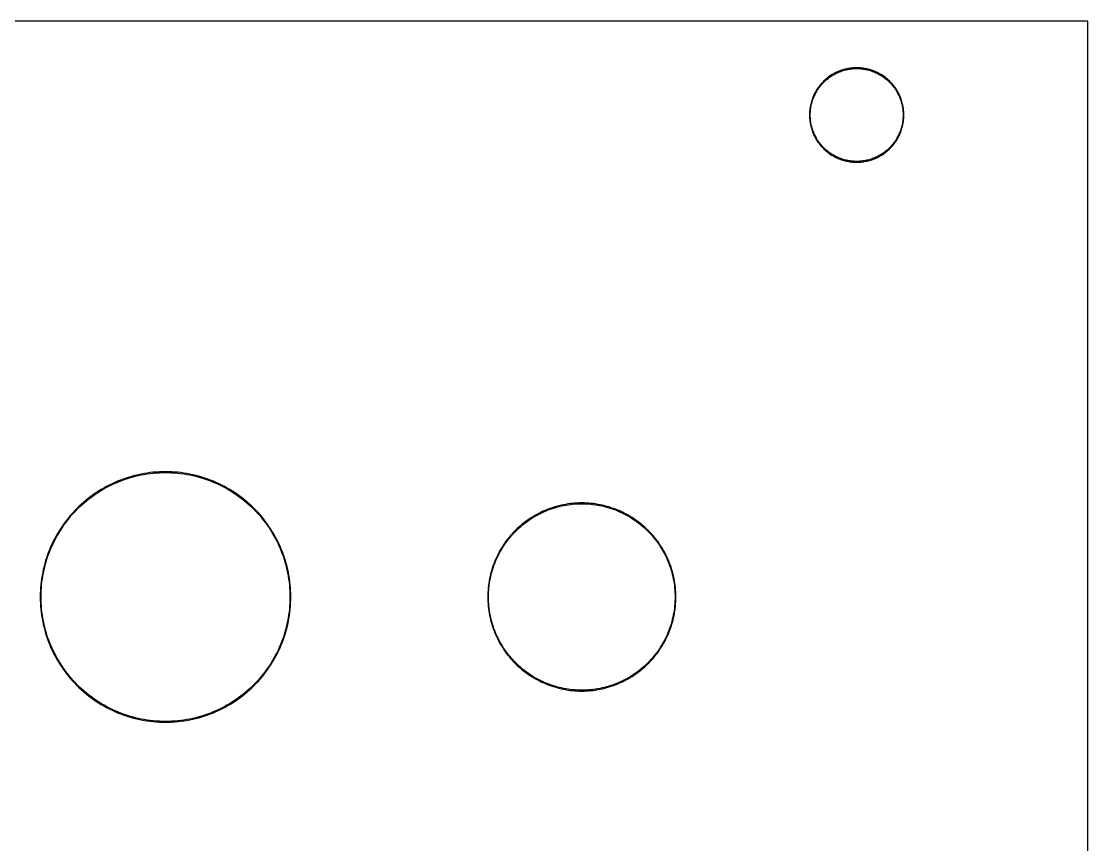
# Model space of a CAD drawing. Extents: x 3 to 63, y 0 to 129.
# Drawn here: x 29.17 to 63.33, y 102.44 to 128.82 of the extents above; entities that cross this region are included whole.
import ezdxf

# ---------------------------------------------------------------- set-up
doc = ezdxf.new("R2010")
doc.units = 0

msp = doc.modelspace()

# ---------------------------------------------------------------- linework, layer by layer
at = {"color": 5, "true_color": 0x0000ff}
msp.add_polyline3d([(63.33134, 0.3175, 0), (63.33134, 128.81762, 0), (2.71119, 128.81762, 0), (2.71119, 0.3175, 0), (63.33134, 0.3175, 0)], close=True, dxfattribs=at)
at = {"color": 34, "true_color": 0x008000}
for points in [[(2.7112, 0.3175, 0), (63.33134, 0.3175, 0), (63.33134, 128.81762, 0), (2.7112, 128.81762, 0), (2.7112, 0.3175, 0)], [(55.91175, 127.3302, 0), (55.87288, 127.32918, 0), (55.83402, 127.32715, 0), (55.79516, 127.3241, 0), (55.75655, 127.32004, 0), (55.71769, 127.31495, 0), (55.71376, 127.31433, 0), (55.67541, 127.30824, 0), (55.63706, 127.30113, 0), (55.59896, 127.29325, 0), (55.56111, 127.28411, 0), (55.52352, 127.2742, 0), (55.48618, 127.26328, 0), (55.4491, 127.25134, 0), (55.41227, 127.23839, 0), (55.37594, 127.22442, 0), (55.33988, 127.20969, 0), (55.30432, 127.19394, 0), (55.26901, 127.17743, 0), (55.23421, 127.1599, 0), (55.23067, 127.1581, 0), (55.19638, 127.13956, 0), (55.1626, 127.12025, 0), (55.12933, 127.09993, 0), (55.09656, 127.0791, 0), (55.0643, 127.05701, 0), (55.03255, 127.0344, 0), (55.00156, 127.01078, 0), (54.97134, 126.98639, 0), (54.94137, 126.96125, 0), (54.91241, 126.93559, 0), (54.88396, 126.90892, 0), (54.85628, 126.88149, 0), (54.85347, 126.87868, 0), (54.82654, 126.85049, 0), (54.80013, 126.82179, 0), (54.77473, 126.79232, 0), (54.74983, 126.76235, 0), (54.72596, 126.73162, 0), (54.70284, 126.70037, 0), (54.68049, 126.66837, 0), (54.65916, 126.63586, 0), (54.63833, 126.60284, 0), (54.61877, 126.56931, 0), (54.59972, 126.53527, 0), (54.58169, 126.50073, 0), (54.57988, 126.49719, 0), (54.56286, 126.46214, 0), (54.54661, 126.42658, 0), (54.53137, 126.39076, 0), (54.51714, 126.3547, 0), (54.50368, 126.31812, 0), (54.49124, 126.28104, 0), (54.47981, 126.24395, 0), (54.46939, 126.20636, 0), (54.45999, 126.16877, 0), (54.45136, 126.13067, 0), (54.44374, 126.09231, 0), (54.43739, 126.05396, 0), (54.43677, 126.05004, 0), (54.43118, 126.01168, 0), (54.42661, 125.97282, 0), (54.42305, 125.93421, 0), (54.42051, 125.89535, 0), (54.41899, 125.85623, 0), (54.41848, 125.81737, 0), (54.41899, 125.77851, 0), (54.42051, 125.73939, 0), (54.42305, 125.70053, 0), (54.42661, 125.66192, 0), (54.43118, 125.62306, 0), (54.43677, 125.58471, 0), (54.43739, 125.58078, 0), (54.44374, 125.54243, 0), (54.45136, 125.50407, 0), (54.45999, 125.46597, 0), (54.46939, 125.42838, 0), (54.47981, 125.39079, 0), (54.49124, 125.35371, 0), (54.50368, 125.31662, 0), (54.51714, 125.28005, 0), (54.53137, 125.24398, 0), (54.54661, 125.20816, 0), (54.56286, 125.1726, 0), (54.57988, 125.13755, 0), (54.58169, 125.13401, 0), (54.59972, 125.09947, 0), (54.61877, 125.06543, 0), (54.63833, 125.0319, 0), (54.65916, 124.99888, 0), (54.68049, 124.96637, 0), (54.70284, 124.93437, 0), (54.72596, 124.90313, 0), (54.74983, 124.87239, 0), (54.77473, 124.84242, 0), (54.80013, 124.81296, 0), (54.82654, 124.78425, 0), (54.85347, 124.75606, 0), (54.85628, 124.75325, 0), (54.88396, 124.72582, 0), (54.91241, 124.69915, 0), (54.94137, 124.67349, 0), (54.97134, 124.64835, 0), (55.00156, 124.62396, 0), (55.03255, 124.60034, 0), (55.0643, 124.57774, 0), (55.09656, 124.55564, 0), (55.12933, 124.53481, 0), (55.1626, 124.51449, 0), (55.19638, 124.49519, 0), (55.23067, 124.47664, 0), (55.23421, 124.47484, 0), (55.26901, 124.45731, 0), (55.30432, 124.4408, 0), (55.33988, 124.42506, 0), (55.37594, 124.41032, 0), (55.41227, 124.39635, 0), (55.4491, 124.3834, 0), (55.48618, 124.37146, 0), (55.52352, 124.36054, 0), (55.56111, 124.35063, 0), (55.59896, 124.34149, 0), (55.63706, 124.33362, 0), (55.67541, 124.3265, 0), (55.71376, 124.32041, 0), (55.71769, 124.31979, 0), (55.75655, 124.31471, 0), (55.79516, 124.31064, 0), (55.83402, 124.3076, 0), (55.87288, 124.30556, 0), (55.91175, 124.30455, 0), (55.95086, 124.30455, 0), (55.98972, 124.30556, 0), (56.02858, 124.3076, 0), (56.06745, 124.31064, 0), (56.10605, 124.31471, 0), (56.14492, 124.31979, 0), (56.14884, 124.32041, 0), (56.1872, 124.3265, 0), (56.22555, 124.33362, 0), (56.26365, 124.34149, 0), (56.3015, 124.35063, 0), (56.33909, 124.36054, 0), (56.37643, 124.37146, 0), (56.41351, 124.3834, 0), (56.45034, 124.39635, 0), (56.48666, 124.41032, 0), (56.52273, 124.42506, 0), (56.55829, 124.4408, 0), (56.5936, 124.45731, 0), (56.62839, 124.47484, 0), (56.63193, 124.47664, 0), (56.66622, 124.49519, 0), (56.70001, 124.51449, 0), (56.73328, 124.53481, 0), (56.76605, 124.55564, 0), (56.7983, 124.57774, 0), (56.83005, 124.60034, 0), (56.86104, 124.62396, 0), (56.89127, 124.64835, 0), (56.92124, 124.67349, 0), (56.9502, 124.69915, 0), (56.97864, 124.72582, 0), (57.00633, 124.75325, 0), (57.00914, 124.75606, 0), (57.03606, 124.78425, 0), (57.06248, 124.81296, 0), (57.08788, 124.84242, 0), (57.11277, 124.87239, 0), (57.13665, 124.90313, 0), (57.15976, 124.93437, 0), (57.18211, 124.96637, 0), (57.20345, 124.99888, 0), (57.22428, 125.0319, 0), (57.24384, 125.06543, 0), (57.26289, 125.09947, 0), (57.28092, 125.13401, 0), (57.28272, 125.13755, 0), (57.29974, 125.1726, 0), (57.316, 125.20816, 0), (57.33124, 125.24398, 0), (57.34546, 125.28005, 0), (57.35892, 125.31662, 0), (57.37137, 125.35371, 0), (57.3828, 125.39079, 0), (57.39321, 125.42838, 0), (57.40261, 125.46597, 0), (57.41125, 125.50407, 0), (57.41887, 125.54243, 0), (57.42522, 125.58078, 0), (57.42584, 125.58471, 0), (57.43143, 125.62306, 0), (57.436, 125.66192, 0), (57.43956, 125.70053, 0), (57.4421, 125.73939, 0), (57.44362, 125.77851, 0), (57.44413, 125.81737, 0), (57.44362, 125.85623, 0), (57.4421, 125.89535, 0), (57.43956, 125.93421, 0), (57.436, 125.97282, 0), (57.43143, 126.01168, 0), (57.42584, 126.05004, 0), (57.42522, 126.05396, 0), (57.41887, 126.09231, 0), (57.41125, 126.13067, 0), (57.40261, 126.16877, 0), (57.39321, 126.20636, 0), (57.3828, 126.24395, 0), (57.37137, 126.28104, 0), (57.35892, 126.31812, 0), (57.34546, 126.3547, 0), (57.33124, 126.39076, 0), (57.316, 126.42658, 0), (57.29974, 126.46214, 0), (57.28272, 126.49719, 0), (57.28092, 126.50073, 0), (57.26289, 126.53527, 0), (57.24384, 126.56931, 0), (57.22428, 126.60284, 0), (57.20345, 126.63586, 0), (57.18211, 126.66837, 0), (57.15976, 126.70037, 0), (57.13665, 126.73162, 0), (57.11277, 126.76235, 0), (57.08788, 126.79232, 0), (57.06248, 126.82179, 0), (57.03606, 126.85049, 0), (57.00914, 126.87868, 0), (57.00633, 126.88149, 0), (56.97864, 126.90892, 0), (56.9502, 126.93559, 0), (56.92124, 126.96125, 0), (56.89127, 126.98639, 0), (56.86104, 127.01078, 0), (56.83005, 127.0344, 0), (56.7983, 127.05701, 0), (56.76605, 127.0791, 0), (56.73328, 127.09993, 0), (56.70001, 127.12025, 0), (56.66622, 127.13956, 0), (56.63193, 127.1581, 0), (56.62839, 127.1599, 0), (56.5936, 127.17743, 0), (56.55829, 127.19394, 0), (56.52273, 127.20969, 0), (56.48666, 127.22442, 0), (56.45034, 127.23839, 0), (56.41351, 127.25134, 0), (56.37643, 127.26328, 0), (56.33909, 127.2742, 0), (56.3015, 127.28411, 0), (56.26365, 127.29325, 0), (56.22555, 127.30113, 0), (56.1872, 127.30824, 0), (56.14884, 127.31433, 0), (56.14492, 127.31495, 0), (56.10605, 127.32004, 0), (56.06745, 127.3241, 0), (56.02858, 127.32715, 0), (55.98972, 127.32918, 0), (55.95086, 127.3302, 0), (55.91175, 127.3302, 0)], [(56.02858, 124.33299, 0), (55.98972, 124.33096, 0), (55.95086, 124.32995, 0), (55.91175, 124.32995, 0), (55.87288, 124.33096, 0), (55.83402, 124.33299, 0), (55.79516, 124.33604, 0), (55.75655, 124.34011, 0), (55.71778, 124.34518, 0), (55.68326, 124.35066, 0), (55.64491, 124.35777, 0), (55.60681, 124.36565, 0), (55.56896, 124.37479, 0), (55.53137, 124.3847, 0), (55.49403, 124.39562, 0), (55.45695, 124.40756, 0), (55.42012, 124.42051, 0), (55.38379, 124.43448, 0), (55.34773, 124.44921, 0), (55.31217, 124.46496, 0), (55.27686, 124.48147, 0), (55.24488, 124.49758, 0), (55.21131, 124.51574, 0), (55.17753, 124.53504, 0), (55.14426, 124.55536, 0), (55.11149, 124.57619, 0), (55.07923, 124.59829, 0), (55.04748, 124.62089, 0), (55.01649, 124.64451, 0), (54.98627, 124.6689, 0), (54.9563, 124.69404, 0), (54.92734, 124.7197, 0), (54.89889, 124.74637, 0), (54.87357, 124.77147, 0), (54.84709, 124.79918, 0), (54.82068, 124.82789, 0), (54.79528, 124.85735, 0), (54.77038, 124.88732, 0), (54.74651, 124.91806, 0), (54.72339, 124.9493, 0), (54.70104, 124.9813, 0), (54.67971, 125.01381, 0), (54.65888, 125.04683, 0), (54.63932, 125.08036, 0), (54.62027, 125.1144, 0), (54.6034, 125.14672, 0), (54.58702, 125.18045, 0), (54.57077, 125.21601, 0), (54.55553, 125.25183, 0), (54.5413, 125.2879, 0), (54.52784, 125.32447, 0), (54.51539, 125.36156, 0), (54.50396, 125.39864, 0), (54.49355, 125.43623, 0), (54.48415, 125.47382, 0), (54.47552, 125.51192, 0), (54.4679, 125.55028, 0), (54.46196, 125.58618, 0), (54.45658, 125.62306, 0), (54.45201, 125.66192, 0), (54.44845, 125.70053, 0), (54.44591, 125.73939, 0), (54.44439, 125.77851, 0), (54.44388, 125.81737, 0), (54.44439, 125.85623, 0), (54.44591, 125.89535, 0), (54.44845, 125.93421, 0), (54.45201, 125.97282, 0), (54.45658, 126.01168, 0), (54.46194, 126.04849, 0), (54.4679, 126.08446, 0), (54.47552, 126.12282, 0), (54.48415, 126.16092, 0), (54.49355, 126.19851, 0), (54.50396, 126.2361, 0), (54.51539, 126.27319, 0), (54.52784, 126.31027, 0), (54.5413, 126.34685, 0), (54.55553, 126.38291, 0), (54.57077, 126.41873, 0), (54.58702, 126.45429, 0), (54.6034, 126.48802, 0), (54.62027, 126.52034, 0), (54.63932, 126.55438, 0), (54.65888, 126.58791, 0), (54.67971, 126.62093, 0), (54.70104, 126.65344, 0), (54.72339, 126.68544, 0), (54.74651, 126.71669, 0), (54.77038, 126.74742, 0), (54.79528, 126.77739, 0), (54.82068, 126.80686, 0), (54.84709, 126.83556, 0), (54.87357, 126.86327, 0), (54.89889, 126.88837, 0), (54.92734, 126.91504, 0), (54.9563, 126.9407, 0), (54.98627, 126.96584, 0), (55.01649, 126.99023, 0), (55.04748, 127.01385, 0), (55.07923, 127.03646, 0), (55.11149, 127.05855, 0), (55.14426, 127.07938, 0), (55.17753, 127.0997, 0), (55.21131, 127.11901, 0), (55.24488, 127.13716, 0), (55.27686, 127.15327, 0), (55.31217, 127.16978, 0), (55.34773, 127.18553, 0), (55.38379, 127.20026, 0), (55.42012, 127.21423, 0), (55.45695, 127.22718, 0), (55.49403, 127.23912, 0), (55.53137, 127.25004, 0), (55.56896, 127.25995, 0), (55.60681, 127.26909, 0), (55.64491, 127.27697, 0), (55.68326, 127.28408, 0), (55.71781, 127.28958, 0), (55.75655, 127.29464, 0), (55.79516, 127.2987, 0), (55.83402, 127.30175, 0), (55.87288, 127.30378, 0), (55.91175, 127.3048, 0), (55.95086, 127.3048, 0), (55.98972, 127.30378, 0), (56.02858, 127.30175, 0), (56.06745, 127.2987, 0), (56.10605, 127.29464, 0), (56.14475, 127.28958, 0), (56.17935, 127.28408, 0), (56.2177, 127.27697, 0), (56.2558, 127.26909, 0), (56.29365, 127.25995, 0), (56.33124, 127.25004, 0), (56.36858, 127.23912, 0), (56.40566, 127.22718, 0), (56.44249, 127.21423, 0), (56.47881, 127.20026, 0), (56.51488, 127.18553, 0), (56.55044, 127.16978, 0), (56.58575, 127.15327, 0), (56.61771, 127.13716, 0), (56.65129, 127.11901, 0), (56.68508, 127.0997, 0), (56.71835, 127.07938, 0), (56.75112, 127.05855, 0), (56.78337, 127.03646, 0), (56.81512, 127.01385, 0), (56.84611, 126.99023, 0), (56.87634, 126.96584, 0), (56.90631, 126.9407, 0), (56.93527, 126.91504, 0), (56.96371, 126.88837, 0), (56.98906, 126.86326, 0), (57.01551, 126.83556, 0), (57.04193, 126.80686, 0), (57.06733, 126.77739, 0), (57.09222, 126.74742, 0), (57.1161, 126.71669, 0), (57.13921, 126.68544, 0), (57.16156, 126.65344, 0), (57.1829, 126.62093, 0), (57.20373, 126.58791, 0), (57.22329, 126.55438, 0), (57.24234, 126.52034, 0), (57.2592, 126.48803, 0), (57.27558, 126.45429, 0), (57.29184, 126.41873, 0), (57.30708, 126.38291, 0), (57.3213, 126.34685, 0), (57.33477, 126.31027, 0), (57.34721, 126.27319, 0), (57.35864, 126.2361, 0), (57.36906, 126.19851, 0), (57.37845, 126.16092, 0), (57.38709, 126.12282, 0), (57.39471, 126.08446, 0), (57.40067, 126.04849, 0), (57.40603, 126.01168, 0), (57.4106, 125.97282, 0), (57.41416, 125.93421, 0), (57.4167, 125.89535, 0), (57.41822, 125.85623, 0), (57.41873, 125.81737, 0), (57.41822, 125.77851, 0), (57.4167, 125.73939, 0), (57.41416, 125.70053, 0), (57.4106, 125.66192, 0), (57.40603, 125.62306, 0), (57.40065, 125.58618, 0), (57.39471, 125.55028, 0), (57.38709, 125.51192, 0), (57.37845, 125.47382, 0), (57.36906, 125.43623, 0), (57.35864, 125.39864, 0), (57.34721, 125.36156, 0), (57.33477, 125.32447, 0), (57.3213, 125.2879, 0), (57.30708, 125.25183, 0), (57.29184, 125.21601, 0), (57.27558, 125.18045, 0), (57.2592, 125.14671, 0), (57.24234, 125.1144, 0), (57.22329, 125.08036, 0), (57.20373, 125.04683, 0), (57.1829, 125.01381, 0), (57.16156, 124.9813, 0), (57.13921, 124.9493, 0), (57.1161, 124.91806, 0), (57.09222, 124.88732, 0), (57.06733, 124.85735, 0), (57.04193, 124.82789, 0), (57.01551, 124.79918, 0), (56.98906, 124.77148, 0), (56.96371, 124.74637, 0), (56.93527, 124.7197, 0), (56.90631, 124.69404, 0), (56.87634, 124.6689, 0), (56.84611, 124.64451, 0), (56.81512, 124.62089, 0), (56.78337, 124.59829, 0), (56.75112, 124.57619, 0), (56.71835, 124.55536, 0), (56.68508, 124.53504, 0), (56.65129, 124.51574, 0), (56.61771, 124.49757, 0), (56.58575, 124.48147, 0), (56.55044, 124.46496, 0), (56.51488, 124.44921, 0), (56.47881, 124.43448, 0), (56.44249, 124.42051, 0), (56.40566, 124.40756, 0), (56.36858, 124.39562, 0), (56.33124, 124.3847, 0), (56.29365, 124.37479, 0), (56.2558, 124.36565, 0), (56.2177, 124.35777, 0), (56.17935, 124.35066, 0), (56.14478, 124.34517, 0), (56.10605, 124.34011, 0), (56.06745, 124.33604, 0), (56.02858, 124.33299, 0)], [(33.6931, 114.3889, 0), (33.5948, 114.38534, 0), (33.49701, 114.37924, 0), (33.39896, 114.37086, 0), (33.30143, 114.36019, 0), (33.20415, 114.34699, 0), (33.20022, 114.34636, 0), (33.10345, 114.33062, 0), (33.00692, 114.31258, 0), (32.91091, 114.29226, 0), (32.81541, 114.26966, 0), (32.72041, 114.24476, 0), (32.62618, 114.21733, 0), (32.53244, 114.18761, 0), (32.43974, 114.15561, 0), (32.34754, 114.12157, 0), (32.25661, 114.085, 0), (32.16619, 114.04639, 0), (32.07703, 114.0055, 0), (31.98889, 113.96232, 0), (31.98535, 113.96051, 0), (31.89798, 113.9153, 0), (31.81213, 113.86806, 0), (31.72729, 113.81878, 0), (31.64372, 113.76722, 0), (31.56143, 113.71362, 0), (31.4804, 113.658, 0), (31.4009, 113.60059, 0), (31.32267, 113.54116, 0), (31.24621, 113.47969, 0), (31.17103, 113.4167, 0), (31.09737, 113.35142, 0), (31.02549, 113.28462, 0), (30.95513, 113.21629, 0), (30.95232, 113.21348, 0), (30.88399, 113.14312, 0), (30.81719, 113.07124, 0), (30.75191, 112.99758, 0), (30.68892, 112.9224, 0), (30.62745, 112.84594, 0), (30.56802, 112.76771, 0), (30.51061, 112.68821, 0), (30.45499, 112.60718, 0), (30.40139, 112.52489, 0), (30.34983, 112.44132, 0), (30.30056, 112.35649, 0), (30.25331, 112.27063, 0), (30.2532, 112.27042, 0), (30.2081, 112.18326, 0), (30.2063, 112.17972, 0), (30.16312, 112.09158, 0), (30.12222, 112.00243, 0), (30.08361, 111.912, 0), (30.04704, 111.82107, 0), (30.013, 111.72887, 0), (29.981, 111.63616, 0), (29.95128, 111.54243, 0), (29.92385, 111.4482, 0), (29.89896, 111.3532, 0), (29.87635, 111.2577, 0), (29.85603, 111.16169, 0), (29.838, 111.06517, 0), (29.82225, 110.96839, 0), (29.82163, 110.96447, 0), (29.80842, 110.86718, 0), (29.79775, 110.76965, 0), (29.78937, 110.6716, 0), (29.78327, 110.57382, 0), (29.77972, 110.47552, 0), (29.77845, 110.37747, 0), (29.77972, 110.27943, 0), (29.78327, 110.18113, 0), (29.78937, 110.08334, 0), (29.79775, 109.9853, 0), (29.80842, 109.88776, 0), (29.82163, 109.79048, 0), (29.82225, 109.78655, 0), (29.838, 109.68978, 0), (29.85603, 109.59326, 0), (29.87635, 109.49725, 0), (29.89896, 109.40174, 0), (29.92385, 109.30675, 0), (29.95128, 109.21251, 0), (29.981, 109.11879, 0), (30.013, 109.02608, 0), (30.04704, 108.93388, 0), (30.08361, 108.84294, 0), (30.12222, 108.75252, 0), (30.16312, 108.66337, 0), (30.2063, 108.57523, 0), (30.2081, 108.57169, 0), (30.25331, 108.48431, 0), (30.30056, 108.39846, 0), (30.34983, 108.31362, 0), (30.40139, 108.23006, 0), (30.45499, 108.14776, 0), (30.51061, 108.06674, 0), (30.56802, 107.98723, 0), (30.62745, 107.909, 0), (30.68892, 107.83255, 0), (30.68894, 107.83253, 0), (30.75191, 107.75736, 0), (30.81719, 107.6837, 0), (30.88399, 107.61182, 0), (30.95232, 107.54146, 0), (30.95513, 107.53865, 0), (31.02549, 107.47033, 0), (31.09737, 107.40353, 0), (31.17103, 107.33825, 0), (31.24621, 107.27526, 0), (31.32267, 107.21379, 0), (31.4009, 107.15435, 0), (31.4804, 107.09695, 0), (31.56143, 107.04132, 0), (31.64372, 106.98773, 0), (31.72729, 106.93617, 0), (31.81213, 106.88689, 0), (31.89798, 106.83965, 0), (31.98535, 106.79443, 0), (31.98889, 106.79263, 0), (32.07703, 106.74945, 0), (32.16619, 106.70856, 0), (32.25661, 106.66995, 0), (32.34754, 106.63337, 0), (32.43974, 106.59934, 0), (32.53244, 106.56733, 0), (32.62618, 106.53761, 0), (32.72041, 106.51018, 0), (32.81541, 106.48529, 0), (32.91091, 106.46268, 0), (33.00692, 106.44236, 0), (33.10345, 106.42433, 0), (33.20022, 106.40858, 0), (33.20415, 106.40796, 0), (33.30143, 106.39475, 0), (33.39896, 106.38409, 0), (33.49701, 106.3757, 0), (33.5948, 106.36961, 0), (33.6931, 106.36605, 0), (33.79114, 106.36478, 0), (33.88918, 106.36605, 0), (33.98748, 106.36961, 0), (34.08527, 106.3757, 0), (34.18332, 106.38409, 0), (34.28085, 106.39475, 0), (34.37813, 106.40796, 0), (34.38206, 106.40858, 0), (34.47883, 106.42433, 0), (34.57535, 106.44236, 0), (34.67136, 106.46268, 0), (34.76686, 106.48529, 0), (34.86186, 106.51018, 0), (34.9561, 106.53761, 0), (35.04981, 106.56733, 0), (35.14253, 106.59934, 0), (35.23474, 106.63337, 0), (35.32567, 106.66995, 0), (35.41608, 106.70856, 0), (35.50524, 106.74945, 0), (35.59338, 106.79263, 0), (35.59691, 106.79443, 0), (35.6843, 106.83965, 0), (35.77015, 106.88689, 0), (35.85499, 106.93617, 0), (35.93855, 106.98773, 0), (36.02085, 107.04132, 0), (36.10188, 107.09695, 0), (36.18137, 107.15435, 0), (36.25961, 107.21379, 0), (36.33606, 107.27526, 0), (36.41125, 107.33825, 0), (36.48491, 107.40353, 0), (36.55679, 107.47033, 0), (36.62715, 107.53865, 0), (36.62995, 107.54146, 0), (36.69827, 107.61182, 0), (36.76509, 107.6837, 0), (36.83036, 107.75736, 0), (36.89334, 107.83253, 0), (36.89336, 107.83255, 0), (36.95482, 107.909, 0), (37.01426, 107.98723, 0), (37.07166, 108.06674, 0), (37.12729, 108.14776, 0), (37.18088, 108.23006, 0), (37.23245, 108.31362, 0), (37.28172, 108.39846, 0), (37.32897, 108.48431, 0), (37.37418, 108.57169, 0), (37.37598, 108.57523, 0), (37.41916, 108.66337, 0), (37.46006, 108.75252, 0), (37.49866, 108.84294, 0), (37.53524, 108.93388, 0), (37.56928, 109.02608, 0), (37.60128, 109.11879, 0), (37.631, 109.21251, 0), (37.65843, 109.30675, 0), (37.68332, 109.40174, 0), (37.70593, 109.49725, 0), (37.72625, 109.59326, 0), (37.74428, 109.68978, 0), (37.76003, 109.78655, 0), (37.76065, 109.79048, 0), (37.77386, 109.88776, 0), (37.78452, 109.9853, 0), (37.79291, 110.08334, 0), (37.799, 110.18113, 0), (37.80256, 110.27943, 0), (37.80383, 110.37747, 0), (37.80256, 110.47552, 0), (37.799, 110.57382, 0), (37.79291, 110.6716, 0), (37.78452, 110.76965, 0), (37.77386, 110.86718, 0), (37.76065, 110.96447, 0), (37.76003, 110.96839, 0), (37.74428, 111.06517, 0), (37.72625, 111.16169, 0), (37.70593, 111.2577, 0), (37.68332, 111.3532, 0), (37.65843, 111.4482, 0), (37.631, 111.54243, 0), (37.60128, 111.63616, 0), (37.56928, 111.72887, 0), (37.53524, 111.82107, 0), (37.49866, 111.912, 0), (37.46006, 112.00243, 0), (37.41916, 112.09158, 0), (37.37598, 112.17972, 0), (37.37418, 112.18326, 0), (37.32908, 112.27042, 0), (37.32897, 112.27063, 0), (37.28172, 112.35649, 0), (37.23245, 112.44132, 0), (37.18088, 112.52489, 0), (37.12729, 112.60718, 0), (37.07166, 112.68821, 0), (37.01426, 112.76771, 0), (36.95482, 112.84594, 0), (36.89336, 112.9224, 0), (36.83036, 112.99758, 0), (36.76509, 113.07124, 0), (36.69827, 113.14312, 0), (36.62995, 113.21348, 0), (36.62715, 113.21629, 0), (36.55679, 113.28462, 0), (36.48491, 113.35142, 0), (36.41125, 113.4167, 0), (36.33606, 113.47969, 0), (36.25961, 113.54116, 0), (36.18137, 113.60059, 0), (36.10188, 113.658, 0), (36.02085, 113.71362, 0), (35.93855, 113.76722, 0), (35.85499, 113.81878, 0), (35.77015, 113.86806, 0), (35.6843, 113.9153, 0), (35.59691, 113.96051, 0), (35.59338, 113.96232, 0), (35.50524, 114.0055, 0), (35.41608, 114.04639, 0), (35.32567, 114.085, 0), (35.23474, 114.12157, 0), (35.14253, 114.15561, 0), (35.04981, 114.18761, 0), (34.9561, 114.21733, 0), (34.86186, 114.24476, 0), (34.76686, 114.26966, 0), (34.67136, 114.29226, 0), (34.57535, 114.31258, 0), (34.47883, 114.33062, 0), (34.38206, 114.34636, 0), (34.37813, 114.34699, 0), (34.28085, 114.36019, 0), (34.18332, 114.37086, 0), (34.08527, 114.37924, 0), (33.98748, 114.38534, 0), (33.88918, 114.3889, 0), (33.79114, 114.39016, 0), (33.6931, 114.3889, 0)], [(33.98748, 106.39501, 0), (33.88918, 106.39145, 0), (33.79114, 106.39018, 0), (33.6931, 106.39145, 0), (33.5948, 106.39501, 0), (33.49701, 106.4011, 0), (33.39896, 106.40949, 0), (33.30143, 106.42015, 0), (33.20482, 106.43327, 0), (33.1113, 106.44849, 0), (33.01478, 106.46652, 0), (32.91876, 106.48684, 0), (32.82325, 106.50945, 0), (32.72826, 106.53434, 0), (32.63403, 106.56177, 0), (32.5403, 106.59149, 0), (32.44759, 106.62349, 0), (32.35539, 106.65753, 0), (32.26446, 106.69411, 0), (32.17404, 106.73271, 0), (32.08488, 106.77361, 0), (31.99736, 106.81649, 0), (31.91291, 106.8602, 0), (31.82706, 106.90744, 0), (31.74222, 106.95672, 0), (31.65865, 107.00828, 0), (31.57636, 107.06187, 0), (31.49533, 107.1175, 0), (31.41583, 107.1749, 0), (31.3376, 107.23434, 0), (31.26114, 107.29581, 0), (31.18596, 107.3588, 0), (31.1123, 107.42408, 0), (31.04042, 107.49088, 0), (30.97148, 107.55782, 0), (30.90454, 107.62675, 0), (30.83774, 107.69863, 0), (30.77246, 107.77229, 0), (30.70947, 107.84748, 0), (30.648, 107.92393, 0), (30.58857, 108.00216, 0), (30.53116, 108.08167, 0), (30.47554, 108.16269, 0), (30.42194, 108.24499, 0), (30.37038, 108.32855, 0), (30.32111, 108.41339, 0), (30.27386, 108.49924, 0), (30.22989, 108.58423, 0), (30.18727, 108.67122, 0), (30.14638, 108.76037, 0), (30.10777, 108.85079, 0), (30.0712, 108.94173, 0), (30.03716, 109.03393, 0), (30.00516, 109.12664, 0), (29.97544, 109.22036, 0), (29.94801, 109.3146, 0), (29.92311, 109.40959, 0), (29.90051, 109.5051, 0), (29.88019, 109.60111, 0), (29.86215, 109.69763, 0), (29.84694, 109.79114, 0), (29.83382, 109.88776, 0), (29.82315, 109.9853, 0), (29.81477, 110.08334, 0), (29.80867, 110.18113, 0), (29.80512, 110.27943, 0), (29.80385, 110.37747, 0), (29.80512, 110.47552, 0), (29.80867, 110.57382, 0), (29.81477, 110.6716, 0), (29.82315, 110.76965, 0), (29.83382, 110.86718, 0), (29.84693, 110.96376, 0), (29.86215, 111.05732, 0), (29.88019, 111.15384, 0), (29.90051, 111.24985, 0), (29.92311, 111.34535, 0), (29.94801, 111.44035, 0), (29.97544, 111.53458, 0), (30.00516, 111.62831, 0), (30.03716, 111.72102, 0), (30.0712, 111.81322, 0), (30.10777, 111.90415, 0), (30.14638, 111.99458, 0), (30.18727, 112.08373, 0), (30.22988, 112.17072, 0), (30.27386, 112.2557, 0), (30.32111, 112.34156, 0), (30.37038, 112.42639, 0), (30.42194, 112.50996, 0), (30.47554, 112.59225, 0), (30.53116, 112.67328, 0), (30.58857, 112.75278, 0), (30.648, 112.83101, 0), (30.70947, 112.90747, 0), (30.77246, 112.98265, 0), (30.83774, 113.05631, 0), (30.90454, 113.12819, 0), (30.97149, 113.19712, 0), (31.04042, 113.26407, 0), (31.1123, 113.33087, 0), (31.18596, 113.39615, 0), (31.26114, 113.45914, 0), (31.3376, 113.52061, 0), (31.41583, 113.58004, 0), (31.49533, 113.63745, 0), (31.57636, 113.69307, 0), (31.65865, 113.74667, 0), (31.74222, 113.79823, 0), (31.82706, 113.84751, 0), (31.91291, 113.89475, 0), (31.99771, 113.93864, 0), (32.08488, 113.98134, 0), (32.17404, 114.02223, 0), (32.26446, 114.06084, 0), (32.35539, 114.09742, 0), (32.44759, 114.13145, 0), (32.5403, 114.16346, 0), (32.63403, 114.19317, 0), (32.72826, 114.22061, 0), (32.82325, 114.2455, 0), (32.91876, 114.2681, 0), (33.01478, 114.28842, 0), (33.1113, 114.30646, 0), (33.20482, 114.32168, 0), (33.30143, 114.33479, 0), (33.39896, 114.34546, 0), (33.49701, 114.35384, 0), (33.5948, 114.35994, 0), (33.6931, 114.3635, 0), (33.79114, 114.36477, 0), (33.88918, 114.3635, 0), (33.98748, 114.35994, 0), (34.08527, 114.35384, 0), (34.18332, 114.34546, 0), (34.28085, 114.33479, 0), (34.37746, 114.32168, 0), (34.47097, 114.30646, 0), (34.5675, 114.28842, 0), (34.66351, 114.2681, 0), (34.75902, 114.2455, 0), (34.85401, 114.22061, 0), (34.94825, 114.19317, 0), (35.04197, 114.16346, 0), (35.13468, 114.13145, 0), (35.22688, 114.09742, 0), (35.31781, 114.06084, 0), (35.40824, 114.02223, 0), (35.4974, 113.98134, 0), (35.5842, 113.93881, 0), (35.66937, 113.89475, 0), (35.75522, 113.84751, 0), (35.84006, 113.79823, 0), (35.92362, 113.74667, 0), (36.00592, 113.69307, 0), (36.08695, 113.63745, 0), (36.16644, 113.58004, 0), (36.24468, 113.52061, 0), (36.32112, 113.45914, 0), (36.39632, 113.39615, 0), (36.46998, 113.33087, 0), (36.54186, 113.26407, 0), (36.61062, 113.1973, 0), (36.67772, 113.12819, 0), (36.74454, 113.05631, 0), (36.80981, 112.98265, 0), (36.87281, 112.90747, 0), (36.93427, 112.83101, 0), (36.99371, 112.75278, 0), (37.05111, 112.67328, 0), (37.10674, 112.59225, 0), (37.16033, 112.50996, 0), (37.2119, 112.42639, 0), (37.26117, 112.34156, 0), (37.30842, 112.2557, 0), (37.35202, 112.17144, 0), (37.395, 112.08373, 0), (37.43589, 111.99458, 0), (37.47451, 111.90415, 0), (37.51108, 111.81322, 0), (37.54511, 111.72102, 0), (37.57712, 111.62831, 0), (37.60684, 111.53458, 0), (37.63427, 111.44035, 0), (37.65916, 111.34535, 0), (37.68177, 111.24985, 0), (37.70209, 111.15384, 0), (37.72012, 111.05732, 0), (37.73535, 110.96374, 0), (37.74846, 110.86718, 0), (37.75913, 110.76965, 0), (37.76751, 110.6716, 0), (37.7736, 110.57382, 0), (37.77716, 110.47552, 0), (37.77843, 110.37747, 0), (37.77716, 110.27943, 0), (37.7736, 110.18113, 0), (37.76751, 110.08334, 0), (37.75913, 109.9853, 0), (37.74846, 109.88776, 0), (37.73534, 109.79115, 0), (37.72012, 109.69763, 0), (37.70209, 109.60111, 0), (37.68177, 109.5051, 0), (37.65916, 109.40959, 0), (37.63427, 109.3146, 0), (37.60684, 109.22036, 0), (37.57712, 109.12664, 0), (37.54511, 109.03393, 0), (37.51108, 108.94173, 0), (37.47451, 108.85079, 0), (37.43589, 108.76037, 0), (37.395, 108.67122, 0), (37.35202, 108.5835, 0), (37.30842, 108.49924, 0), (37.26117, 108.41339, 0), (37.2119, 108.32855, 0), (37.16033, 108.24499, 0), (37.10674, 108.16269, 0), (37.05111, 108.08167, 0), (36.99371, 108.00216, 0), (36.93427, 107.92393, 0), (36.87281, 107.84748, 0), (36.80981, 107.77229, 0), (36.74454, 107.69863, 0), (36.67772, 107.62675, 0), (36.61062, 107.55765, 0), (36.54186, 107.49088, 0), (36.46998, 107.42408, 0), (36.39632, 107.3588, 0), (36.32112, 107.29581, 0), (36.24468, 107.23434, 0), (36.16644, 107.1749, 0), (36.08695, 107.1175, 0), (36.00592, 107.06187, 0), (35.92362, 107.00828, 0), (35.84006, 106.95672, 0), (35.75522, 106.90744, 0), (35.66937, 106.8602, 0), (35.58455, 106.81631, 0), (35.4974, 106.77361, 0), (35.40824, 106.73271, 0), (35.31781, 106.69411, 0), (35.22688, 106.65753, 0), (35.13468, 106.62349, 0), (35.04197, 106.59149, 0), (34.94825, 106.56177, 0), (34.85401, 106.53434, 0), (34.75902, 106.50945, 0), (34.66351, 106.48684, 0), (34.5675, 106.46652, 0), (34.47097, 106.44849, 0), (34.37746, 106.43327, 0), (34.28085, 106.42015, 0), (34.18332, 106.40949, 0), (34.08527, 106.4011, 0), (33.98748, 106.39501, 0)], [(47.05248, 113.38915, 0), (46.97882, 113.38661, 0), (46.90541, 113.38204, 0), (46.83201, 113.37569, 0), (46.75886, 113.36756, 0), (46.68596, 113.35765, 0), (46.68203, 113.35703, 0), (46.60939, 113.34535, 0), (46.537, 113.33189, 0), (46.46486, 113.31665, 0), (46.39323, 113.29963, 0), (46.32211, 113.28083, 0), (46.25125, 113.26026, 0), (46.18114, 113.23816, 0), (46.11155, 113.21429, 0), (46.04246, 113.18863, 0), (45.97413, 113.1612, 0), (45.90657, 113.13224, 0), (45.83951, 113.10151, 0), (45.77347, 113.06925, 0), (45.76993, 113.06745, 0), (45.7044, 113.03341, 0), (45.63989, 112.99811, 0), (45.57639, 112.96102, 0), (45.51365, 112.92241, 0), (45.45193, 112.88203, 0), (45.39122, 112.84037, 0), (45.33153, 112.79745, 0), (45.27286, 112.75274, 0), (45.21545, 112.70677, 0), (45.15906, 112.65927, 0), (45.10395, 112.6105, 0), (45.0501, 112.56046, 0), (44.99727, 112.50916, 0), (44.99446, 112.50635, 0), (44.94315, 112.45351, 0), (44.89311, 112.39967, 0), (44.84434, 112.34455, 0), (44.79684, 112.28816, 0), (44.75087, 112.23076, 0), (44.70617, 112.17208, 0), (44.66324, 112.11239, 0), (44.62158, 112.05169, 0), (44.5812, 111.98996, 0), (44.54259, 111.92723, 0), (44.50551, 111.86373, 0), (44.4702, 111.79921, 0), (44.43616, 111.73368, 0), (44.43436, 111.73014, 0), (44.4021, 111.6641, 0), (44.37137, 111.59704, 0), (44.34241, 111.52948, 0), (44.31498, 111.46115, 0), (44.28933, 111.39206, 0), (44.26545, 111.32247, 0), (44.24335, 111.25236, 0), (44.22278, 111.1815, 0), (44.20398, 111.11038, 0), (44.18696, 111.03875, 0), (44.17172, 110.96661, 0), (44.15826, 110.89422, 0), (44.14658, 110.82158, 0), (44.14596, 110.81765, 0), (44.13605, 110.74476, 0), (44.12792, 110.6716, 0), (44.12157, 110.5982, 0), (44.117, 110.52479, 0), (44.11446, 110.45113, 0), (44.11344, 110.37747, 0), (44.11446, 110.30381, 0), (44.117, 110.23015, 0), (44.12157, 110.15675, 0), (44.12792, 110.08334, 0), (44.13605, 110.01019, 0), (44.14596, 109.93729, 0), (44.14658, 109.93337, 0), (44.15826, 109.86072, 0), (44.17172, 109.78833, 0), (44.18696, 109.7162, 0), (44.20398, 109.64457, 0), (44.22278, 109.57345, 0), (44.24335, 109.50258, 0), (44.26545, 109.43248, 0), (44.28933, 109.36288, 0), (44.31498, 109.29379, 0), (44.34241, 109.22547, 0), (44.37137, 109.1579, 0), (44.4021, 109.09085, 0), (44.43436, 109.02481, 0), (44.43616, 109.02127, 0), (44.4702, 108.95574, 0), (44.50551, 108.89122, 0), (44.54259, 108.82772, 0), (44.5812, 108.76498, 0), (44.62158, 108.70326, 0), (44.66324, 108.64255, 0), (44.70617, 108.58286, 0), (44.75087, 108.52419, 0), (44.79684, 108.46679, 0), (44.84434, 108.4104, 0), (44.89311, 108.35528, 0), (44.94315, 108.30143, 0), (44.99446, 108.2486, 0), (44.99727, 108.24579, 0), (45.0501, 108.19448, 0), (45.10395, 108.14444, 0), (45.15906, 108.09568, 0), (45.21545, 108.04818, 0), (45.27286, 108.0022, 0), (45.33153, 107.9575, 0), (45.39122, 107.91457, 0), (45.45193, 107.87292, 0), (45.51365, 107.83253, 0), (45.57639, 107.79392, 0), (45.63989, 107.75684, 0), (45.7044, 107.72153, 0), (45.76993, 107.6875, 0), (45.77347, 107.68569, 0), (45.83951, 107.65344, 0), (45.90657, 107.6227, 0), (45.97413, 107.59375, 0), (46.04246, 107.56631, 0), (46.11155, 107.54066, 0), (46.18114, 107.51678, 0), (46.25125, 107.49469, 0), (46.32211, 107.47411, 0), (46.39323, 107.45532, 0), (46.46486, 107.4383, 0), (46.537, 107.42306, 0), (46.60939, 107.4096, 0), (46.68203, 107.39791, 0), (46.68596, 107.39729, 0), (46.75886, 107.38739, 0), (46.83201, 107.37926, 0), (46.90541, 107.37291, 0), (46.97882, 107.36833, 0), (47.05248, 107.3658, 0), (47.12614, 107.36478, 0), (47.1998, 107.3658, 0), (47.27346, 107.36833, 0), (47.34687, 107.37291, 0), (47.42027, 107.37926, 0), (47.49342, 107.38739, 0), (47.56632, 107.39729, 0), (47.57025, 107.39791, 0), (47.64289, 107.4096, 0), (47.71528, 107.42306, 0), (47.78742, 107.4383, 0), (47.85904, 107.45532, 0), (47.93016, 107.47411, 0), (48.00103, 107.49469, 0), (48.07113, 107.51678, 0), (48.14073, 107.54066, 0), (48.20982, 107.56631, 0), (48.27814, 107.59375, 0), (48.34571, 107.6227, 0), (48.41276, 107.65344, 0), (48.4788, 107.68569, 0), (48.48234, 107.6875, 0), (48.54788, 107.72153, 0), (48.61239, 107.75684, 0), (48.67589, 107.79392, 0), (48.73863, 107.83253, 0), (48.80035, 107.87292, 0), (48.86106, 107.91457, 0), (48.92075, 107.9575, 0), (48.97942, 108.0022, 0), (49.03683, 108.04818, 0), (49.09321, 108.09568, 0), (49.14833, 108.14444, 0), (49.20218, 108.19448, 0), (49.25501, 108.24579, 0), (49.25782, 108.2486, 0), (49.30913, 108.30143, 0), (49.35917, 108.35528, 0), (49.40794, 108.4104, 0), (49.45543, 108.46679, 0), (49.50141, 108.52419, 0), (49.54611, 108.58286, 0), (49.58904, 108.64255, 0), (49.63069, 108.70326, 0), (49.67108, 108.76498, 0), (49.70969, 108.82772, 0), (49.74677, 108.89122, 0), (49.78208, 108.95574, 0), (49.81611, 109.02127, 0), (49.81792, 109.02481, 0), (49.85018, 109.09085, 0), (49.88091, 109.1579, 0), (49.90987, 109.22547, 0), (49.9373, 109.29379, 0), (49.96295, 109.36288, 0), (49.98683, 109.43248, 0), (50.00893, 109.50258, 0), (50.0295, 109.57345, 0), (50.0483, 109.64457, 0), (50.06531, 109.7162, 0), (50.08055, 109.78833, 0), (50.09402, 109.86072, 0), (50.1057, 109.93337, 0), (50.10632, 109.93729, 0), (50.11623, 110.01019, 0), (50.12436, 110.08334, 0), (50.13071, 110.15675, 0), (50.13528, 110.23015, 0), (50.13782, 110.30381, 0), (50.13883, 110.37747, 0), (50.13782, 110.45113, 0), (50.13528, 110.52479, 0), (50.13071, 110.5982, 0), (50.12436, 110.6716, 0), (50.11623, 110.74476, 0), (50.10632, 110.81765, 0), (50.1057, 110.82158, 0), (50.09402, 110.89422, 0), (50.08055, 110.96661, 0), (50.06531, 111.03875, 0), (50.0483, 111.11038, 0), (50.0295, 111.1815, 0), (50.00893, 111.25236, 0), (49.98683, 111.32247, 0), (49.96295, 111.39206, 0), (49.9373, 111.46115, 0), (49.90987, 111.52948, 0), (49.88091, 111.59704, 0), (49.85018, 111.6641, 0), (49.81792, 111.73014, 0), (49.81611, 111.73368, 0), (49.78208, 111.79921, 0), (49.74677, 111.86373, 0), (49.70969, 111.92723, 0), (49.67108, 111.98996, 0), (49.63069, 112.05169, 0), (49.58904, 112.11239, 0), (49.54611, 112.17208, 0), (49.50141, 112.23076, 0), (49.45543, 112.28816, 0), (49.40794, 112.34455, 0), (49.35917, 112.39967, 0), (49.30913, 112.45351, 0), (49.25782, 112.50635, 0), (49.25501, 112.50916, 0), (49.20218, 112.56046, 0), (49.14833, 112.6105, 0), (49.09321, 112.65927, 0), (49.03683, 112.70677, 0), (48.97942, 112.75274, 0), (48.92075, 112.79745, 0), (48.86106, 112.84037, 0), (48.80035, 112.88203, 0), (48.73863, 112.92241, 0), (48.67589, 112.96102, 0), (48.61239, 112.99811, 0), (48.54788, 113.03341, 0), (48.48234, 113.06745, 0), (48.4788, 113.06925, 0), (48.41276, 113.10151, 0), (48.34571, 113.13224, 0), (48.27814, 113.1612, 0), (48.20982, 113.18863, 0), (48.14073, 113.21429, 0), (48.07113, 113.23816, 0), (48.00103, 113.26026, 0), (47.93016, 113.28083, 0), (47.85904, 113.29963, 0), (47.78742, 113.31665, 0), (47.71528, 113.33189, 0), (47.64289, 113.34535, 0), (47.57025, 113.35703, 0), (47.56632, 113.35765, 0), (47.49342, 113.36756, 0), (47.42027, 113.37569, 0), (47.34687, 113.38204, 0), (47.27346, 113.38661, 0), (47.1998, 113.38915, 0), (47.12614, 113.39017, 0), (47.05248, 113.38915, 0)], [(47.27346, 107.39373, 0), (47.1998, 107.39119, 0), (47.12614, 107.39018, 0), (47.05248, 107.39119, 0), (46.97882, 107.39373, 0), (46.90541, 107.39831, 0), (46.83201, 107.40466, 0), (46.75886, 107.41278, 0), (46.68637, 107.42263, 0), (46.61724, 107.43375, 0), (46.54485, 107.44722, 0), (46.47271, 107.46246, 0), (46.40108, 107.47947, 0), (46.32996, 107.49827, 0), (46.2591, 107.51884, 0), (46.18899, 107.54094, 0), (46.1194, 107.56482, 0), (46.05031, 107.59047, 0), (45.98198, 107.6179, 0), (45.91442, 107.64686, 0), (45.84736, 107.67759, 0), (45.78256, 107.70924, 0), (45.71933, 107.74208, 0), (45.65482, 107.77739, 0), (45.59132, 107.81447, 0), (45.52858, 107.85308, 0), (45.46686, 107.89347, 0), (45.40615, 107.93512, 0), (45.34646, 107.97805, 0), (45.28779, 108.02275, 0), (45.23038, 108.06873, 0), (45.17399, 108.11623, 0), (45.11888, 108.16499, 0), (45.06503, 108.21503, 0), (45.01363, 108.26496, 0), (44.9637, 108.31636, 0), (44.91366, 108.37021, 0), (44.86489, 108.42533, 0), (44.81739, 108.48172, 0), (44.77142, 108.53912, 0), (44.72672, 108.59779, 0), (44.68379, 108.65748, 0), (44.64213, 108.71819, 0), (44.60175, 108.77991, 0), (44.56314, 108.84265, 0), (44.52606, 108.90615, 0), (44.49075, 108.97067, 0), (44.45806, 109.03359, 0), (44.42626, 109.0987, 0), (44.39553, 109.16575, 0), (44.36657, 109.23332, 0), (44.33914, 109.30164, 0), (44.31348, 109.37073, 0), (44.28961, 109.44033, 0), (44.26751, 109.51043, 0), (44.24694, 109.5813, 0), (44.22814, 109.65242, 0), (44.21112, 109.72405, 0), (44.19588, 109.79618, 0), (44.18242, 109.86857, 0), (44.1713, 109.93777, 0), (44.16145, 110.01019, 0), (44.15332, 110.08334, 0), (44.14697, 110.15675, 0), (44.1424, 110.23015, 0), (44.13986, 110.30381, 0), (44.13885, 110.37747, 0), (44.13986, 110.45113, 0), (44.1424, 110.52479, 0), (44.14697, 110.5982, 0), (44.15332, 110.6716, 0), (44.16145, 110.74476, 0), (44.1713, 110.81723, 0), (44.18242, 110.88637, 0), (44.19588, 110.95876, 0), (44.21112, 111.0309, 0), (44.22814, 111.10253, 0), (44.24694, 111.17365, 0), (44.26751, 111.24451, 0), (44.28961, 111.31462, 0), (44.31348, 111.38421, 0), (44.33914, 111.4533, 0), (44.36657, 111.52163, 0), (44.39553, 111.58919, 0), (44.42626, 111.65625, 0), (44.45806, 111.72136, 0), (44.49075, 111.78428, 0), (44.52606, 111.8488, 0), (44.56314, 111.9123, 0), (44.60175, 111.97503, 0), (44.64213, 112.03676, 0), (44.68379, 112.09746, 0), (44.72672, 112.15715, 0), (44.77142, 112.21583, 0), (44.81739, 112.27323, 0), (44.86489, 112.32962, 0), (44.91366, 112.38474, 0), (44.9637, 112.43858, 0), (45.01363, 112.48999, 0), (45.06503, 112.53991, 0), (45.11888, 112.58995, 0), (45.17399, 112.63872, 0), (45.23038, 112.68622, 0), (45.28779, 112.73219, 0), (45.34646, 112.7769, 0), (45.40615, 112.81982, 0), (45.46686, 112.86148, 0), (45.52858, 112.90186, 0), (45.59132, 112.94047, 0), (45.65482, 112.97756, 0), (45.71933, 113.01286, 0), (45.78225, 113.04555, 0), (45.84736, 113.07735, 0), (45.91442, 113.10809, 0), (45.98198, 113.13704, 0), (46.05031, 113.16447, 0), (46.1194, 113.19013, 0), (46.18899, 113.214, 0), (46.2591, 113.2361, 0), (46.32996, 113.25668, 0), (46.40108, 113.27547, 0), (46.47271, 113.29249, 0), (46.54485, 113.30773, 0), (46.61724, 113.32119, 0), (46.68639, 113.33232, 0), (46.75886, 113.34216, 0), (46.83201, 113.35029, 0), (46.90541, 113.35664, 0), (46.97882, 113.36121, 0), (47.05248, 113.36375, 0), (47.12614, 113.36477, 0), (47.1998, 113.36375, 0), (47.27346, 113.36121, 0), (47.34687, 113.35664, 0), (47.42027, 113.35029, 0), (47.49342, 113.34216, 0), (47.56589, 113.33232, 0), (47.63504, 113.32119, 0), (47.70743, 113.30773, 0), (47.77957, 113.29249, 0), (47.85119, 113.27547, 0), (47.92231, 113.25668, 0), (47.99318, 113.2361, 0), (48.06328, 113.214, 0), (48.13288, 113.19013, 0), (48.20197, 113.16447, 0), (48.27029, 113.13704, 0), (48.33786, 113.10809, 0), (48.40491, 113.07735, 0), (48.47002, 113.04554, 0), (48.53295, 113.01286, 0), (48.59746, 112.97756, 0), (48.66096, 112.94047, 0), (48.7237, 112.90186, 0), (48.78542, 112.86148, 0), (48.84613, 112.81982, 0), (48.90582, 112.7769, 0), (48.96449, 112.73219, 0), (49.0219, 112.68622, 0), (49.07828, 112.63872, 0), (49.1334, 112.58995, 0), (49.18725, 112.53991, 0), (49.23865, 112.48999, 0), (49.28858, 112.43858, 0), (49.33862, 112.38474, 0), (49.38739, 112.32962, 0), (49.43488, 112.27323, 0), (49.48086, 112.21583, 0), (49.52556, 112.15715, 0), (49.56849, 112.09746, 0), (49.61014, 112.03676, 0), (49.65053, 111.97503, 0), (49.68914, 111.9123, 0), (49.72622, 111.8488, 0), (49.76153, 111.78428, 0), (49.79438, 111.72102, 0), (49.82602, 111.65625, 0), (49.85675, 111.58919, 0), (49.88571, 111.52163, 0), (49.91314, 111.4533, 0), (49.93879, 111.38421, 0), (49.96267, 111.31462, 0), (49.98477, 111.24451, 0), (50.00534, 111.17365, 0), (50.02414, 111.10253, 0), (50.04116, 111.0309, 0), (50.0564, 110.95876, 0), (50.06986, 110.88637, 0), (50.08098, 110.81723, 0), (50.09083, 110.74476, 0), (50.09896, 110.6716, 0), (50.10531, 110.5982, 0), (50.10988, 110.52479, 0), (50.11242, 110.45113, 0), (50.11343, 110.37747, 0), (50.11242, 110.30381, 0), (50.10988, 110.23015, 0), (50.10531, 110.15675, 0), (50.09896, 110.08334, 0), (50.09083, 110.01019, 0), (50.08098, 109.93777, 0), (50.06986, 109.86857, 0), (50.0564, 109.79618, 0), (50.04116, 109.72405, 0), (50.02414, 109.65242, 0), (50.00534, 109.5813, 0), (49.98477, 109.51043, 0), (49.96267, 109.44033, 0), (49.93879, 109.37073, 0), (49.91314, 109.30164, 0), (49.88571, 109.23332, 0), (49.85675, 109.16575, 0), (49.82602, 109.0987, 0), (49.79437, 109.0339, 0), (49.76153, 108.97067, 0), (49.72622, 108.90615, 0), (49.68914, 108.84265, 0), (49.65053, 108.77991, 0), (49.61014, 108.71819, 0), (49.56849, 108.65748, 0), (49.52556, 108.59779, 0), (49.48086, 108.53912, 0), (49.43488, 108.48172, 0), (49.38739, 108.42533, 0), (49.33862, 108.37021, 0), (49.28858, 108.31636, 0), (49.23865, 108.26496, 0), (49.18725, 108.21503, 0), (49.1334, 108.16499, 0), (49.07828, 108.11623, 0), (49.0219, 108.06873, 0), (48.96449, 108.02275, 0), (48.90582, 107.97805, 0), (48.84613, 107.93512, 0), (48.78542, 107.89347, 0), (48.7237, 107.85308, 0), (48.66096, 107.81447, 0), (48.59746, 107.77739, 0), (48.53295, 107.74208, 0), (48.46971, 107.70925, 0), (48.40491, 107.67759, 0), (48.33786, 107.64686, 0), (48.27029, 107.6179, 0), (48.20197, 107.59047, 0), (48.13288, 107.56482, 0), (48.06328, 107.54094, 0), (47.99318, 107.51884, 0), (47.92231, 107.49827, 0), (47.85119, 107.47947, 0), (47.77957, 107.46246, 0), (47.70743, 107.44722, 0), (47.63504, 107.43375, 0), (47.56591, 107.42263, 0), (47.49342, 107.41278, 0), (47.42027, 107.40466, 0), (47.34687, 107.39831, 0), (47.27346, 107.39373, 0)]]:
    msp.add_polyline3d(points, close=True, dxfattribs=at)

doc.saveas('drawing.dxf')
